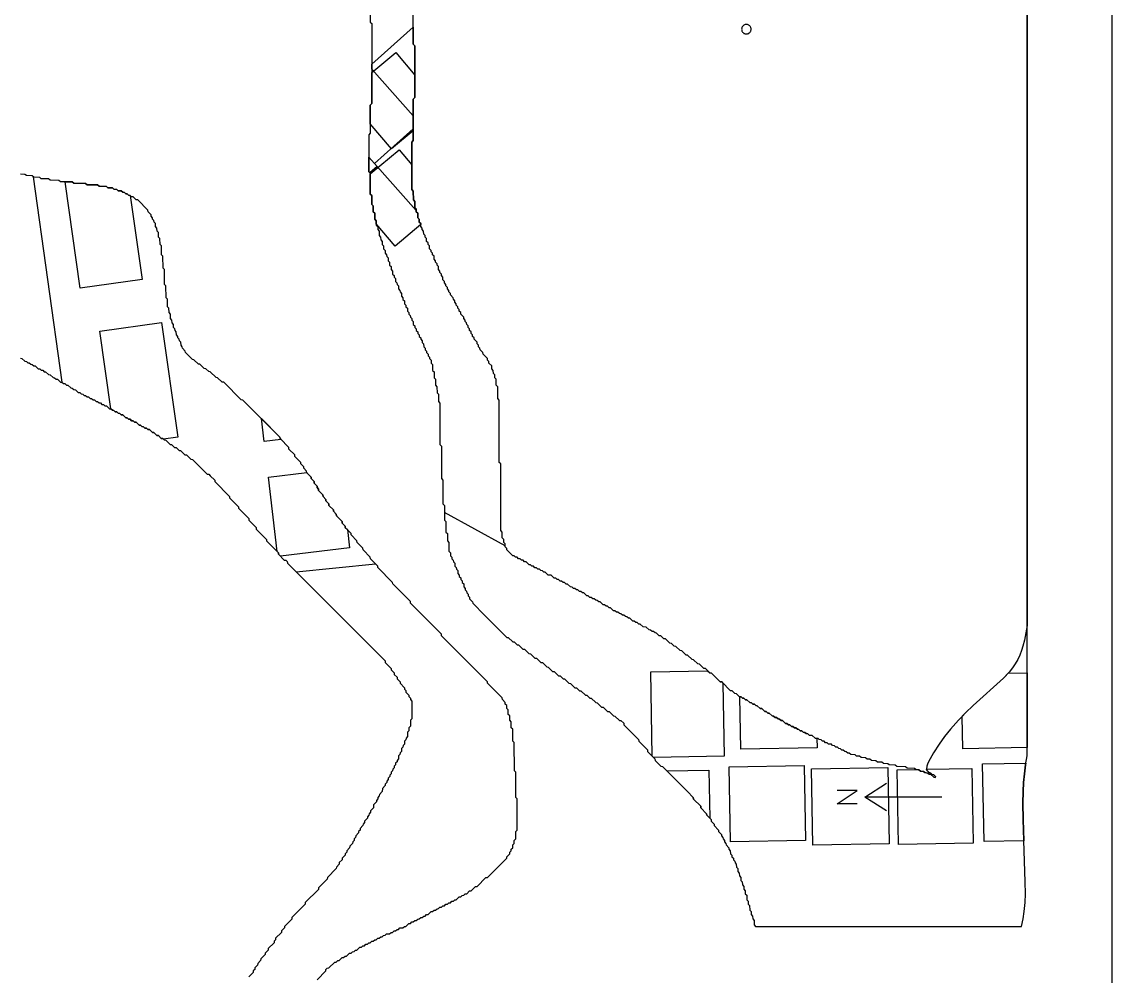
# Model space of a CAD drawing. Header units: millimetres. Extents: x 0 to 1219, y 0 to 1240.
# Drawn here: x 851.5 to 1219.2, y 425.7 to 747.6 of the extents above; entities that cross this region are included whole.
import ezdxf

# ---------------------------------------------------------------- set-up
doc = ezdxf.new("R2010")
doc.units = ezdxf.units.MM
for name, color, linetype in [('CUT_DOWEL_3.2', 2, 'Continuous'), ('CUT_OUTER', 1, 'Continuous'), ('ENGRAVE_BLDG_BOX', 5, 'Continuous'), ('ENGRAVE_BLDG_FOOTPRINT', 8, 'Continuous'), ('ENGRAVE_NEXT', 3, 'Continuous'), ('ENGRAVE_NORTH', 2, 'Continuous'), ('ENGRAVE_SITE_BOUNDARY', 6, 'Continuous'), ('SHEET_EDGE', 7, 'Continuous')]:
    doc.layers.add(name, color=color, linetype=linetype)

msp = doc.modelspace()

# ---------------------------------------------------------------- linework, layer by layer
at = {"layer": 'CUT_DOWEL_3.2'}
msp.add_lwpolyline([(1095.82, 746.68), (1095.61, 746.66), (1095.41, 746.62), (1095.21, 746.56), (1095.02, 746.46), (1094.85, 746.35), (1094.69, 746.21), (1094.55, 746.05), (1094.44, 745.88), (1094.34, 745.69), (1094.28, 745.49), (1094.24, 745.29), (1094.22, 745.08), (1094.24, 744.87), (1094.28, 744.66), (1094.34, 744.47), (1094.44, 744.28), (1094.55, 744.1), (1094.69, 743.95), (1094.85, 743.81), (1095.02, 743.69), (1095.21, 743.6), (1095.41, 743.53), (1095.61, 743.49), (1095.82, 743.48), (1096.03, 743.49), (1096.24, 743.53), (1096.43, 743.6), (1096.62, 743.69), (1096.8, 743.81), (1096.95, 743.95), (1097.09, 744.1), (1097.21, 744.28), (1097.3, 744.47), (1097.37, 744.66), (1097.41, 744.87), (1097.42, 745.08), (1097.41, 745.29), (1097.37, 745.49), (1097.3, 745.69), (1097.21, 745.88), (1097.09, 746.05), (1096.95, 746.21), (1096.8, 746.35), (1096.62, 746.46), (1096.43, 746.56), (1096.24, 746.62), (1096.03, 746.66), (1095.82, 746.68)], close=True, dxfattribs=at)
at = {"layer": 'CUT_OUTER'}
for points in [[(968.95, 751), (968.99, 747.5), (969.46, 747), (969.49, 720.5), (969.48, 720), (969, 719.5), (968.98, 710), (968.5, 709.5), (968.5, 698.5), (968.5, 697), (968.98, 696.5), (969, 689.5), (969.49, 689), (969.5, 686), (969.99, 685.5), (970, 683.5), (970.49, 683), (970.5, 681), (970.99, 680.5), (971, 679), (971.49, 678.5), (971.5, 677.5), (971.99, 677), (972, 675.5), (972.49, 675), (972.5, 674), (972.99, 673.5), (973, 672.5), (973.49, 672), (973.5, 671), (973.99, 670.5), (974, 669.5), (974.49, 669), (974.52, 668.47), (974.99, 668), (975, 667), (975.49, 666.5), (975.5, 665.5), (975.99, 665), (976, 664), (976.49, 663.5), (976.5, 662.5), (976.99, 662), (977.02, 661.47), (977.49, 661), (977.5, 660), (977.99, 659.5), (978.02, 658.97), (978.49, 658.5), (978.5, 657.5), (978.99, 657), (979.02, 656.47), (979.49, 656), (979.5, 655), (979.99, 654.5), (980.02, 653.97), (980.49, 653.5), (980.5, 652.5), (980.99, 652), (981.02, 651.47), (981.49, 651), (981.5, 650), (981.99, 649.5), (982, 649), (982.49, 648.5), (982.5, 648), (982.99, 647.5), (983.02, 646.97), (983.49, 646.5), (983.5, 645.5), (983.99, 645), (984, 644.5), (984.49, 644), (984.5, 643.5), (984.99, 643), (985, 642.5), (985.49, 642), (985.5, 641.5), (985.99, 641), (986, 640.5), (986.49, 640), (986.52, 639.47), (986.98, 639), (987, 638), (987.49, 637.5), (987.5, 637), (987.99, 636.5), (988, 636), (988.48, 635.5), (988.52, 634.97), (988.98, 634.5), (989, 634), (989.48, 633.5), (989.5, 632.5), (989.98, 632), (990, 630), (990.48, 629.5), (990.5, 627.5), (990.98, 627), (991, 625), (991.48, 624.5), (991.5, 622.5), (991.98, 622), (992, 619.5), (992.48, 619), (992.5, 605), (992.99, 604.5), (993, 593.5), (993.49, 593), (993.5, 585), (993.99, 584.5), (994, 579.5), (994.49, 579), (994.51, 575.5), (994.99, 575), (995.01, 572.5), (995.49, 572), (995.51, 569), (996, 568.5), (996.01, 567.5), (996.5, 567), (996.5, 566.5), (996.99, 566), (997.02, 565.47), (997.49, 565), (997.5, 564), (997.99, 563.5), (998.02, 562.97), (998.49, 562.5), (998.5, 561.5), (998.99, 561), (999, 560.5), (999.49, 560), (999.5, 559.5), (999.99, 559), (1000.02, 558.47), (1000.49, 558), (1000.5, 557), (1000.99, 556.5), (1001, 556), (1001.49, 555.5), (1001.5, 555), (1001.99, 554.5), (1002, 554), (1002.49, 553.5), (1002.5, 553), (1003.49, 552), (1003.52, 551.48), (1007.52, 547.47), (1015.02, 539.98), (1015.52, 539.96), (1017.02, 538.48), (1017.52, 538.46), (1018.52, 537.48), (1019.02, 537.46), (1020.48, 536), (1021.02, 535.96), (1022.48, 534.5), (1023.02, 534.46), (1024.48, 533), (1025.02, 532.96), (1026.48, 531.5), (1027.02, 531.45), (1028.48, 530), (1029.02, 529.95), (1030.48, 528.5), (1031.02, 528.45), (1032.52, 526.97), (1033.02, 526.95), (1034.02, 525.97), (1034.52, 525.95), (1035.98, 524.5), (1036.52, 524.45), (1038.02, 522.97), (1038.52, 522.95), (1039.52, 521.97), (1040.02, 521.95), (1041.52, 520.47), (1042.02, 520.45), (1043.02, 519.47), (1043.52, 519.45), (1045.02, 517.97), (1045.52, 517.95), (1047.02, 516.47), (1047.52, 516.44), (1049.02, 514.97), (1049.52, 514.94), (1051.02, 513.47), (1051.52, 513.44), (1053.02, 511.96), (1053.52, 511.93), (1054.45, 511), (1054.52, 510.45), (1059.45, 505.5), (1059.52, 504.96), (1062.45, 502), (1062.48, 501.5), (1064.96, 499), (1065.02, 498.46), (1066.97, 496.5), (1067.52, 496.43), (1075.95, 488), (1077.93, 486), (1078.02, 485.44), (1080.43, 483), (1080.47, 482.5), (1082.43, 480.5), (1082.46, 480), (1083.92, 478.5), (1083.96, 478), (1084.93, 477), (1084.96, 476.5), (1086.42, 475), (1086.46, 474.5), (1087.41, 473.5), (1087.46, 473), (1087.92, 472.5), (1087.96, 472), (1088.43, 471.5), (1088.46, 471), (1088.93, 470.5), (1088.96, 470), (1089.91, 469), (1089.95, 468.5), (1090.41, 468), (1090.47, 467), (1090.93, 466.5), (1090.96, 466), (1091.43, 465.5), (1091.46, 465), (1091.92, 464.5), (1092.02, 463.9), (1092.42, 463.5), (1092.47, 462.5), (1092.92, 462), (1092.97, 461), (1093.42, 460.5), (1093.47, 459.5), (1093.93, 459), (1093.97, 458), (1094.43, 457.5), (1094.47, 456.5), (1094.93, 456), (1094.97, 455), (1095.43, 454.5), (1095.47, 453.5), (1095.93, 453), (1095.97, 451.5), (1096.43, 451), (1096.47, 450), (1096.93, 449.5), (1096.98, 448), (1097.44, 447.5), (1097.47, 446.5), (1097.93, 446), (1097.97, 445), (1098.43, 444.5), (1098.47, 443), (1098.93, 442.5), (1188.64, 442.5), (1189.19, 445), (1189.56, 447.5), (1189.82, 450.5), (1189.91, 453.5), (1189.86, 457.5), (1189.46, 468), (1189.17, 478.5), (1189.1, 484), (1189.17, 488), (1189.32, 491), (1189.58, 494), (1189.97, 497), (1190.52, 500.05), (1190.52, 500.5), (1190.52, 500.5), (1190.52, 938.08)], [(951.04, 424.5), (954.03, 427.5), (954.05, 428), (954.5, 428.45), (955, 428.48), (957, 430.46), (957.5, 430.48), (958, 430.97), (958.5, 430.98), (959.5, 431.97), (960, 431.98), (960.5, 432.47), (961, 432.48), (962, 433.47), (962.5, 433.48), (963, 433.97), (963.5, 433.98), (964, 434.47), (964.5, 434.48), (965.5, 435.47), (966, 435.48), (966.5, 435.97), (967, 435.98), (967.5, 436.47), (968, 436.48), (968.5, 436.97), (969, 436.98), (969.5, 437.48), (970, 437.49), (970.5, 437.98), (971, 437.99), (971.5, 438.48), (972, 438.49), (972.5, 438.98), (973, 438.99), (973.5, 439.48), (974, 439.49), (974.5, 439.97), (975.5, 439.99), (976, 440.48), (976.5, 440.49), (977, 440.98), (977.5, 440.99), (978, 441.48), (978.53, 441.5), (979, 441.98), (980, 441.99), (980.5, 442.48), (981, 442.49), (982, 443.47), (982.5, 443.49), (983, 443.98), (983.5, 443.99), (984, 444.48), (984.5, 444.49), (985, 444.98), (985.5, 444.99), (986, 445.48), (986.5, 445.49), (987, 445.98), (987.5, 445.99), (988, 446.48), (988.5, 446.49), (989.5, 447.47), (990, 447.48), (990.5, 447.97), (991, 447.98), (991.5, 448.47), (992, 448.48), (992.5, 448.97), (993, 448.98), (993.5, 449.47), (994, 449.48), (994.5, 449.97), (995, 449.98), (995.5, 450.47), (996, 450.48), (996.5, 450.97), (997, 450.98), (997.5, 451.47), (998, 451.48), (999, 452.46), (999.5, 452.48), (1000, 452.97), (1000.5, 452.98), (1001, 453.47), (1001.5, 453.48), (1002.5, 454.46), (1003.03, 454.5), (1004.5, 455.96), (1005.03, 456), (1008, 458.95), (1008.54, 459), (1015, 465.46), (1015.05, 466), (1016.03, 467), (1016.05, 467.5), (1016.5, 467.95), (1016.55, 468.5), (1017.03, 469), (1017.06, 470), (1017.53, 470.5), (1017.56, 471.5), (1018.03, 472), (1018.07, 474.5), (1018.53, 475), (1018.54, 485.5), (1018.09, 486), (1018.04, 494.5), (1017.58, 495), (1017.53, 504.5), (1017.06, 505), (1017.02, 509), (1016.55, 509.5), (1016.52, 511.5), (1016.05, 512), (1016.02, 513.5), (1015.54, 514), (1015.52, 515.5), (1015.04, 516), (1015.02, 517), (1014.53, 517.5), (1014.5, 518.03), (1013.53, 519), (1013.5, 519.53), (1008.54, 524.5), (1008.5, 525.03), (993.04, 540.5), (993, 541.03), (982.54, 551.5), (982.5, 552.03), (976.54, 558), (976.5, 558.53), (971.54, 563.5), (971.5, 564.03), (969.04, 566.5), (969, 567.03), (966.54, 569.5), (966.5, 570.03), (964.54, 572), (964.5, 572.53), (962.55, 574.5), (962.5, 575.04), (960.55, 577), (960.53, 577.5), (959.54, 578.5), (959.53, 579), (957.55, 581), (957.53, 581.5), (956.55, 582.5), (956.53, 583), (955.05, 584.5), (955.03, 585), (954.05, 586), (954.03, 586.5), (953.05, 587.5), (953.03, 588), (951.55, 589.5), (951.53, 590), (951.04, 590.5), (951.03, 591), (950.05, 592), (950.03, 592.5), (949.05, 593.5), (949, 594.04), (947.55, 595.5), (947.53, 596), (946.55, 597), (946.53, 597.5), (945.55, 598.5), (945.53, 599), (943.55, 601), (943.5, 601.54), (941.55, 603.5), (941.5, 604.04), (938.55, 607), (938.5, 607.54), (926.05, 620), (925.5, 620.08), (919.56, 626), (919, 626.09), (917.5, 627.55), (917, 627.6), (915, 629.56), (914.5, 629.6), (913.5, 630.57), (913, 630.61), (911.5, 632.07), (911, 632.13), (909.5, 633.58), (909, 633.65), (906.67, 636), (906.59, 636.5), (905.67, 637.5), (905.6, 638), (905.16, 638.5), (905.08, 639.5), (904.63, 640), (904.58, 640.5), (904.13, 641), (904.08, 641.5), (903.64, 642), (903.57, 643), (903.13, 643.5), (903.08, 644), (903, 644.14), (902.64, 644.5), (902.57, 645.5), (902.14, 646), (902.07, 647), (901.64, 647.5), (901.57, 649), (901.13, 649.5), (901.07, 651), (900.63, 651.5), (900.56, 654), (900.13, 654.5), (900.05, 658.5), (899.61, 659), (899.58, 659.5), (899.55, 664), (899.1, 664.5), (899.04, 668.5), (898.59, 669), (898.54, 672), (898.08, 672.5), (898.04, 674.5), (897.58, 675), (897.54, 676.5), (897.07, 677), (897.04, 678), (896.57, 678.5), (896.53, 679.5), (896.06, 680), (896, 680.56), (895.56, 681), (895.54, 681.5), (895.06, 682), (895.04, 682.5), (894.06, 683.5), (894, 684.05), (890.55, 687.5), (890, 687.57), (889, 688.54), (888.5, 688.56), (888, 689.04), (887.5, 689.07), (887, 689.54), (886.5, 689.57), (886.07, 690), (885.5, 690.07), (885, 690.54), (884, 690.57), (883.5, 691.04), (882.5, 691.08), (882, 691.54), (880.5, 691.58), (880, 692.04), (877.5, 692.09), (877, 692.55), (873.5, 692.61), (873, 693.05), (869, 693.12), (868.5, 693.56), (864.5, 693.64), (864, 694.07), (861, 694.15), (860.5, 694.57), (858, 694.66), (857.5, 695.08), (855.5, 695.17), (855, 695.58), (853, 695.69), (852.5, 696.09), (851, 696.2)]]:
    msp.add_lwpolyline(points, dxfattribs=at)
at = {"layer": 'ENGRAVE_BLDG_BOX'}
for points in [[(983.5, 745.76), (983.5, 740), (983.99, 739.5), (983.99, 722), (983.5, 721.5), (983.5, 715.83), (969.48, 731.58), (969.47, 733.27), (983.5, 745.76)], [(976.14, 704.69), (968.99, 713.22), (969, 719.5), (969.48, 720), (969.49, 720.5), (969.48, 730.43), (977.57, 737.22), (983.99, 729.56), (983.99, 722), (983.5, 721.5), (983.49, 710.86), (976.14, 704.69)], [(970.37, 699.76), (983.49, 711.45), (983.49, 707.5), (983, 707), (983.01, 691), (983.49, 690.5), (983.51, 687.5), (983.99, 687), (984.01, 685), (984.5, 684.5), (984.5, 683.9), (970.37, 699.76)], [(977.33, 671.92), (971, 679.46), (970.99, 680.5), (970.5, 681), (970.49, 683), (970, 683.5), (969.99, 685.5), (969.5, 686), (969.49, 689), (969, 689.5), (968.98, 696.25), (978.76, 704.44), (983.01, 699.38), (983.01, 691), (983.49, 690.5), (983.51, 687.5), (983.99, 687), (984.01, 685), (984.5, 684.5), (984.5, 683.5), (984.99, 683), (985.01, 681.5), (985.49, 681), (985.5, 680), (985.99, 679.5), (986, 679.19), (977.33, 671.92)], [(971.27, 698.76), (968.87, 696.62), (968.5, 697), (968.5, 698.5), (968.5, 701.87), (971.27, 698.76)], [(892.01, 660.7), (871.18, 657.74), (866.09, 693.61), (868.5, 693.56), (869, 693.12), (873, 693.05), (873.5, 692.61), (877, 692.55), (877.5, 692.09), (880, 692.04), (880.5, 691.58), (882, 691.54), (882.5, 691.08), (883.5, 691.04), (884, 690.57), (885, 690.54), (885.5, 690.07), (886.07, 690), (886.5, 689.57), (887, 689.54), (887.5, 689.07), (887.99, 689.04), (892.01, 660.7)], [(877.78, 643.23), (898.61, 646.18), (904.09, 607.49), (899.23, 606.8), (899, 607.03), (898.5, 607.05), (897.54, 608), (897, 608.05), (896, 609.03), (895.5, 609.05), (894.5, 610.03), (894, 610.04), (893.5, 610.53), (893, 610.55), (892.5, 611.03), (892, 611.05), (891.5, 611.53), (891, 611.55), (890, 612.53), (889.5, 612.55), (889, 613.03), (888.5, 613.05), (888, 613.53), (887.5, 613.55), (887, 614.04), (886.5, 614.06), (885.5, 615.03), (885, 615.05), (884.5, 615.53), (884, 615.56), (883.5, 616.04), (883, 616.06), (882.5, 616.54), (882, 616.56), (881.5, 617.04), (881.49, 617.04), (877.78, 643.23)], [(1190.52, 584.55), (1190.52, 637.28), (1190.52, 637.28), (1190.52, 584.55), (1190.52, 584.55)], [(933.2, 606.05), (932.28, 613.76), (938.5, 607.54), (938.55, 607), (938.84, 606.72), (933.2, 606.05)], [(934.64, 594.02), (947.55, 595.56), (947.55, 595.5), (949, 594.04), (949.05, 593.5), (950.03, 592.5), (950.05, 592), (951.03, 591), (951.04, 590.5), (951.53, 590), (951.55, 589.5), (953.03, 588), (953.05, 587.5), (954.03, 586.5), (954.05, 586), (955.03, 585), (955.05, 584.5), (956.53, 583), (956.55, 582.5), (957.53, 581.5), (957.55, 581), (959.53, 579), (959.54, 578.5), (960.53, 577.5), (960.55, 577), (961.25, 576.3), (961.98, 570.13), (938.7, 567.35), (938.04, 568), (938, 568.53), (937.63, 568.9), (934.64, 594.02)], [(1088.39, 499.87), (1064.54, 499.42), (1064.11, 499.86), (1063.57, 528.34), (1082.77, 528.7), (1083.52, 527.96), (1084.02, 527.94), (1086.97, 525), (1087.52, 524.94), (1087.93, 524.54), (1088.39, 499.87)], [(1168.85, 502.41), (1168.65, 513.32), (1169.78, 514.5), (1172.34, 517), (1182.52, 526.26), (1184.09, 527.92), (1190.52, 528.04), (1190.52, 502.82), (1168.85, 502.41)], [(1119.68, 502.7), (1094, 502.22), (1093.67, 519.96), (1094.02, 519.95), (1094.52, 519.47), (1095.02, 519.44), (1095.52, 518.96), (1096.02, 518.94), (1097.02, 517.97), (1097.52, 517.94), (1098.02, 517.46), (1098.52, 517.44), (1099.02, 516.96), (1099.52, 516.93), (1100.52, 515.96), (1101.02, 515.94), (1102.02, 514.96), (1102.52, 514.94), (1103.02, 514.46), (1103.52, 514.43), (1104.52, 513.46), (1105.02, 513.44), (1105.52, 512.96), (1106.02, 512.94), (1106.52, 512.46), (1107.02, 512.43), (1107.52, 511.96), (1108.02, 511.93), (1109.02, 510.96), (1109.52, 510.94), (1110.02, 510.46), (1110.52, 510.43), (1111.02, 509.96), (1111.52, 509.93), (1112.02, 509.46), (1112.52, 509.43), (1113.02, 508.96), (1113.52, 508.93), (1114.02, 508.46), (1114.52, 508.43), (1115.02, 507.96), (1115.52, 507.93), (1115.94, 507.5), (1116.52, 507.43), (1117.02, 506.96), (1118.02, 506.91), (1119.02, 505.96), (1119.62, 505.93), (1119.68, 502.7)], [(1115.77, 471.47), (1090.45, 470.99), (1089.98, 496.31), (1115.29, 496.78), (1115.77, 471.47)], [(1175.97, 471.15), (1175.48, 497.27), (1190.07, 497.55), (1189.97, 497), (1189.58, 494), (1189.32, 491), (1189.17, 488), (1189.1, 484), (1189.17, 478.5), (1189.37, 471.4), (1175.97, 471.15)], [(1083.16, 495.2), (1083.46, 478.97), (1082.46, 480), (1082.43, 480.5), (1080.47, 482.5), (1080.43, 483), (1078.02, 485.44), (1077.93, 486), (1075.95, 488), (1069.02, 494.94), (1083.16, 495.2)], [(1117.78, 495.64), (1143.53, 496.12), (1144.01, 470.37), (1118.26, 469.89), (1117.78, 495.64)], [(1171.85, 495.78), (1172.32, 470.57), (1147.11, 470.1), (1146.64, 495.31), (1152.94, 495.43), (1153.02, 495.37), (1154.02, 495.25), (1154.52, 494.86), (1155.52, 494.73), (1156.02, 494.35), (1157.02, 494.19), (1157.52, 493.81), (1158.02, 493.68), (1159.02, 492.82), (1159.52, 492.68), (1159.65, 493), (1159.14, 493.5), (1159.02, 493.61), (1158.52, 493.71), (1158.02, 494.18), (1157.52, 494.35), (1157.02, 494.86), (1156.77, 495), (1156.57, 495.5), (1171.85, 495.78)]]:
    msp.add_lwpolyline(points, close=True, dxfattribs=at)
at = {"layer": 'ENGRAVE_BLDG_FOOTPRINT'}
for points in [[(969.48, 731.58), (969.47, 733.27), (983.5, 745.76), (983.5, 740), (983.99, 739.5), (983.99, 722), (983.5, 721.5), (983.5, 715.83), (969.48, 731.58)], [(968.99, 713.22), (969, 719.5), (969.48, 720), (969.49, 720.5), (969.48, 730.43), (977.57, 737.22), (983.99, 729.56), (983.99, 722), (983.5, 721.5), (983.49, 710.86), (976.14, 704.69), (968.99, 713.22)], [(970.37, 699.76), (983.49, 711.45), (983.49, 707.5), (983, 707), (983.01, 691), (983.49, 690.5), (983.51, 687.5), (983.99, 687), (984.01, 685), (984.5, 684.5), (984.5, 683.9), (970.37, 699.76)], [(971, 679.46), (970.99, 680.5), (970.5, 681), (970.49, 683), (970, 683.5), (969.99, 685.5), (969.5, 686), (969.49, 689), (969, 689.5), (968.98, 696.25), (978.76, 704.44), (983.01, 699.38), (983.01, 691), (983.49, 690.5), (983.51, 687.5), (983.99, 687), (984.01, 685), (984.5, 684.5), (984.5, 683.5), (984.99, 683), (985.01, 681.5), (985.49, 681), (985.5, 680), (985.99, 679.5), (986, 679.19), (977.33, 671.92), (971, 679.46)], [(971.27, 698.76), (968.87, 696.62), (968.5, 697), (968.5, 698.5), (968.5, 701.87), (971.27, 698.76)], [(892.01, 660.7), (871.18, 657.74), (866.09, 693.61), (868.5, 693.56), (869, 693.12), (873, 693.05), (873.5, 692.61), (877, 692.55), (877.5, 692.09), (880, 692.04), (880.5, 691.58), (882, 691.54), (882.5, 691.08), (883.5, 691.04), (884, 690.57), (885, 690.54), (885.5, 690.07), (886.07, 690), (886.5, 689.57), (887, 689.54), (887.5, 689.07), (887.99, 689.04), (892.01, 660.7)], [(877.78, 643.23), (898.61, 646.18), (904.09, 607.49), (899.23, 606.8), (899, 607.03), (898.5, 607.05), (897.54, 608), (897, 608.05), (896, 609.03), (895.5, 609.05), (894.5, 610.03), (894, 610.04), (893.5, 610.53), (893, 610.55), (892.5, 611.03), (892, 611.05), (891.5, 611.53), (891, 611.55), (890, 612.53), (889.5, 612.55), (889, 613.03), (888.5, 613.05), (888, 613.53), (887.5, 613.55), (887, 614.04), (886.5, 614.06), (885.5, 615.03), (885, 615.05), (884.5, 615.53), (884, 615.56), (883.5, 616.04), (883, 616.06), (882.5, 616.54), (882, 616.56), (881.5, 617.04), (881.49, 617.04), (877.78, 643.23)], [(1190.52, 637.28), (1190.52, 584.55), (1190.52, 584.55), (1190.52, 637.28), (1190.52, 637.28)], [(933.2, 606.05), (932.28, 613.76), (938.5, 607.54), (938.55, 607), (938.84, 606.72), (933.2, 606.05)], [(934.64, 594.02), (947.55, 595.56), (947.55, 595.5), (949, 594.04), (949.05, 593.5), (950.03, 592.5), (950.05, 592), (951.03, 591), (951.04, 590.5), (951.53, 590), (951.55, 589.5), (953.03, 588), (953.05, 587.5), (954.03, 586.5), (954.05, 586), (955.03, 585), (955.05, 584.5), (956.53, 583), (956.55, 582.5), (957.53, 581.5), (957.55, 581), (959.53, 579), (959.54, 578.5), (960.53, 577.5), (960.55, 577), (961.25, 576.3), (961.98, 570.13), (938.7, 567.35), (938.04, 568), (938, 568.53), (937.63, 568.9), (934.64, 594.02)], [(1063.57, 528.34), (1082.77, 528.7), (1083.52, 527.96), (1084.02, 527.94), (1086.97, 525), (1087.52, 524.94), (1087.93, 524.54), (1088.39, 499.87), (1064.54, 499.42), (1064.11, 499.86), (1063.57, 528.34)], [(1168.65, 513.32), (1169.78, 514.5), (1172.34, 517), (1182.52, 526.26), (1184.09, 527.92), (1190.52, 528.04), (1190.52, 502.82), (1168.85, 502.41), (1168.65, 513.32)], [(1093.67, 519.96), (1094.02, 519.95), (1094.52, 519.47), (1095.02, 519.44), (1095.52, 518.96), (1096.02, 518.94), (1097.02, 517.97), (1097.52, 517.94), (1098.02, 517.46), (1098.52, 517.44), (1099.02, 516.96), (1099.52, 516.93), (1100.52, 515.96), (1101.02, 515.94), (1102.02, 514.96), (1102.52, 514.94), (1103.02, 514.46), (1103.52, 514.43), (1104.52, 513.46), (1105.02, 513.44), (1105.52, 512.96), (1106.02, 512.94), (1106.52, 512.46), (1107.02, 512.43), (1107.52, 511.96), (1108.02, 511.93), (1109.02, 510.96), (1109.52, 510.94), (1110.02, 510.46), (1110.52, 510.43), (1111.02, 509.96), (1111.52, 509.93), (1112.02, 509.46), (1112.52, 509.43), (1113.02, 508.96), (1113.52, 508.93), (1114.02, 508.46), (1114.52, 508.43), (1115.02, 507.96), (1115.52, 507.93), (1115.94, 507.5), (1116.52, 507.43), (1117.02, 506.96), (1118.02, 506.91), (1119.02, 505.96), (1119.62, 505.93), (1119.68, 502.7), (1094, 502.22), (1093.67, 519.96)], [(1089.98, 496.31), (1115.29, 496.78), (1115.77, 471.47), (1090.45, 470.99), (1089.98, 496.31)], [(1175.48, 497.27), (1190.07, 497.55), (1189.97, 497), (1189.58, 494), (1189.32, 491), (1189.17, 488), (1189.1, 484), (1189.17, 478.5), (1189.37, 471.4), (1175.97, 471.15), (1175.48, 497.27)], [(1083.16, 495.2), (1083.46, 478.97), (1082.46, 480), (1082.43, 480.5), (1080.47, 482.5), (1080.43, 483), (1078.02, 485.44), (1077.93, 486), (1075.95, 488), (1069.02, 494.94), (1083.16, 495.2)], [(1117.78, 495.64), (1143.53, 496.12), (1144.01, 470.37), (1118.26, 469.89), (1117.78, 495.64)], [(1146.64, 495.31), (1152.94, 495.43), (1153.02, 495.37), (1154.02, 495.25), (1154.52, 494.86), (1155.52, 494.73), (1156.02, 494.35), (1157.02, 494.19), (1157.52, 493.81), (1158.02, 493.68), (1159.02, 492.82), (1159.52, 492.68), (1159.65, 493), (1159.14, 493.5), (1159.02, 493.61), (1158.52, 493.71), (1158.02, 494.18), (1157.52, 494.35), (1157.02, 494.86), (1156.77, 495), (1156.57, 495.5), (1171.85, 495.78), (1172.32, 470.57), (1147.11, 470.1), (1146.64, 495.31)]]:
    msp.add_lwpolyline(points, close=True, dxfattribs=at)
at = {"layer": 'ENGRAVE_NEXT'}
for points in [[(1190.52, 916.02), (1190.52, 544), (1189.59, 539), (1189.11, 537), (1189.11, 537), (1188.66, 535.5), (1188.1, 534), (1187.39, 532.5), (1186.52, 531.01), (1185.82, 530), (1184.52, 528.37), (1182.52, 526.26), (1172.34, 517), (1169.78, 514.5), (1167.38, 512), (1164.72, 509), (1162.69, 506.5), (1160.85, 504), (1158.9, 501), (1157.79, 499), (1157.08, 497.5), (1156.7, 496.5), (1156.57, 495.5), (1156.77, 495), (1157.02, 494.86), (1157.52, 494.35), (1158.02, 494.18), (1158.52, 493.71), (1159.02, 493.61), (1159.14, 493.5), (1159.65, 493), (1159.52, 492.68), (1159.02, 492.82), (1158.02, 493.68), (1157.52, 493.81), (1157.02, 494.19), (1156.02, 494.35), (1155.52, 494.73), (1154.52, 494.86), (1154.02, 495.25), (1153.02, 495.37), (1152.52, 495.75), (1150.02, 495.9), (1149.52, 496.3), (1146.52, 496.42), (1146.02, 496.84), (1144.02, 496.93), (1143.52, 497.36), (1142.02, 497.43), (1141.52, 497.86), (1140.02, 497.93), (1139.52, 498.37), (1138.02, 498.44), (1137.52, 498.88), (1136.52, 498.94), (1136.02, 499.38), (1134.52, 499.45), (1134.02, 499.9), (1133.02, 499.95), (1132.52, 500.4), (1131.02, 500.45), (1130.52, 500.92), (1130.02, 500.95), (1129.52, 501.41), (1129.02, 501.45), (1128.52, 501.91), (1128.02, 501.95), (1127.52, 502.41), (1127.02, 502.45), (1126.52, 502.91), (1126.02, 502.94), (1125.52, 503.41), (1124.92, 503.5), (1124.52, 503.91), (1123.52, 503.95), (1123.02, 504.42), (1122.52, 504.45), (1122.02, 504.92), (1121.52, 504.95), (1121.02, 505.42), (1120.43, 505.5), (1120.02, 505.91), (1119.02, 505.96), (1118.02, 506.91), (1117.02, 506.96), (1116.52, 507.43), (1115.94, 507.5), (1115.52, 507.93), (1115.02, 507.96), (1114.52, 508.43), (1114.02, 508.46), (1113.52, 508.93), (1113.02, 508.96), (1112.52, 509.43), (1112.02, 509.46), (1111.52, 509.93), (1111.02, 509.96), (1110.52, 510.43), (1110.02, 510.46), (1109.52, 510.94), (1109.02, 510.96), (1108.02, 511.93), (1107.52, 511.96), (1107.02, 512.43), (1106.52, 512.46), (1106.02, 512.94), (1105.52, 512.96), (1105.02, 513.44), (1104.52, 513.46), (1103.52, 514.43), (1103.02, 514.46), (1102.52, 514.94), (1102.02, 514.96), (1101.02, 515.94), (1100.52, 515.96), (1099.52, 516.93), (1099.02, 516.96), (1098.52, 517.44), (1098.02, 517.46), (1097.52, 517.94), (1097.02, 517.97), (1096.02, 518.94), (1095.52, 518.96), (1095.02, 519.44), (1094.52, 519.47), (1094.02, 519.95), (1093.52, 519.97), (1092.52, 520.94), (1091.97, 521), (1091.02, 521.95), (1090.52, 521.97), (1087.52, 524.94), (1086.97, 525), (1084.02, 527.94), (1083.52, 527.96), (1082.02, 529.44), (1081.52, 529.47), (1080.02, 530.94), (1079.47, 531), (1078.02, 532.44), (1077.52, 532.47), (1076.02, 533.94), (1075.52, 533.97), (1074.02, 535.44), (1073.47, 535.5), (1072.02, 536.94), (1071.52, 536.97), (1070.52, 537.94), (1070.02, 537.97), (1068.52, 539.44), (1068.02, 539.47), (1067.02, 540.44), (1066.47, 540.5), (1065.52, 541.44), (1065.02, 541.46), (1064.52, 541.95), (1064.02, 541.97), (1063.52, 542.45), (1063.02, 542.47), (1062.02, 543.44), (1061.02, 543.47), (1060.02, 544.45), (1059.52, 544.47), (1059.02, 544.95), (1058.52, 544.97), (1058.02, 545.45), (1057.52, 545.47), (1056.52, 546.45), (1056.02, 546.47), (1055.52, 546.95), (1055.02, 546.97), (1054.52, 547.45), (1054.02, 547.47), (1053.52, 547.95), (1053.02, 547.97), (1052.52, 548.45), (1052.02, 548.47), (1051.52, 548.96), (1051.02, 548.97), (1050.02, 549.95), (1049.52, 549.97), (1049.02, 550.45), (1048.52, 550.47), (1048.02, 550.96), (1047.52, 550.97), (1046.52, 551.95), (1046.02, 551.97), (1045.52, 552.45), (1045.02, 552.47), (1044.52, 552.96), (1044.02, 552.97), (1043.52, 553.46), (1043.02, 553.47), (1042.52, 553.96), (1042.02, 553.97), (1041.02, 554.95), (1040.52, 554.97), (1040.02, 555.46), (1039.52, 555.47), (1039.02, 555.96), (1038.52, 555.97), (1038.02, 556.46), (1037.52, 556.47), (1037.02, 556.96), (1036.52, 556.98), (1035.52, 557.95), (1035.02, 557.97), (1034.52, 558.46), (1034.02, 558.47), (1033.52, 558.96), (1033.02, 558.98), (1032.52, 559.46), (1032.02, 559.48), (1031.52, 559.96), (1031.02, 559.98), (1030.02, 560.95), (1029.02, 560.98), (1028.02, 561.96), (1027.52, 561.98), (1027.02, 562.46), (1026.52, 562.48), (1026.02, 562.96), (1025.52, 562.98), (1025.02, 563.47), (1024.52, 563.48), (1024.02, 563.97), (1023.52, 563.98), (1023.02, 564.47), (1022.52, 564.48), (1021.52, 565.47), (1021.02, 565.48), (1020.52, 565.97), (1020.02, 565.98), (1019.52, 566.47), (1019.02, 566.48), (1018.52, 566.97), (1018.02, 566.98), (1017.52, 567.48), (1017.02, 567.49), (1015.02, 569.48), (1015, 570), (1014.51, 570.5), (1014.49, 571.5), (1014, 572), (1013.99, 573), (1013.5, 573.5), (1013.49, 575.5), (1013, 576), (1012.99, 598), (1012.98, 598.5), (1012.5, 599), (1012.48, 620), (1012, 620.5), (1011.97, 624.5), (1011.5, 625), (1011.47, 627), (1010.99, 627.5), (1010.97, 628.5), (1010.49, 629), (1010.47, 630), (1009.99, 630.5), (1009.97, 631.5), (1008.99, 632.5), (1008.98, 633), (1008.49, 633.5), (1008.48, 634), (1007.02, 635.47), (1006.98, 636), (1006, 637), (1005.99, 637.5), (1005.5, 638), (1005.49, 638.5), (1005, 639), (1004.99, 639.5), (1004, 640.5), (1003.99, 641), (1003.5, 641.5), (1003.49, 642), (1003, 642.5), (1002.99, 643), (1002.5, 643.5), (1002.49, 644), (1002, 644.5), (1001.99, 645), (1001.5, 645.5), (1001.49, 646), (1001, 646.5), (1000.99, 647), (1000.5, 647.5), (1000.49, 648), (999.5, 649), (999.49, 649.5), (999, 650), (998.99, 650.5), (998.5, 651), (998.49, 651.5), (998, 652), (997.99, 652.5), (997.5, 653), (997.49, 653.5), (997, 654), (996.99, 654.5), (996, 655.5), (995.99, 656), (995.5, 656.5), (995.49, 657), (995, 657.5), (994.99, 658), (994.5, 658.5), (994.49, 659), (994, 659.5), (993.99, 660), (993.5, 660.5), (993.49, 661.5), (993.02, 661.97), (992.99, 662.5), (992.5, 663), (992.49, 663.5), (992, 664), (991.99, 665), (991.52, 665.47), (991.49, 666), (991, 666.5), (990.99, 667), (990.5, 667.5), (990.49, 668.5), (990.02, 668.97), (989.99, 669.5), (989.5, 670), (989.49, 670.5), (989, 671), (988.99, 672), (988.52, 672.48), (988.49, 673), (988, 673.5), (987.99, 674.5), (987.52, 674.98), (987.49, 675.5), (987, 676), (986.99, 677), (986.52, 677.48), (986.5, 678), (986.01, 678.5), (985.99, 679.5), (985.5, 680), (985.49, 681), (985.01, 681.5), (984.99, 683), (984.5, 683.5), (984.5, 684.5), (984.01, 685), (983.99, 687), (983.51, 687.5), (983.49, 690.5), (983.01, 691), (983, 707), (983.49, 707.5), (983.5, 721.5), (983.99, 722), (983.99, 739.5), (983.5, 740), (983.49, 755)], [(851, 634.09), (851.5, 634.06), (852.5, 633.1), (853, 633.06), (853.5, 632.59), (854, 632.56), (854.5, 632.09), (855, 632.05), (855.5, 631.58), (856, 631.55), (857, 630.59), (857.5, 630.55), (858, 630.08), (858.5, 630.05), (859, 629.58), (859.5, 629.55), (860.5, 628.58), (861.07, 628.5), (862, 627.59), (862.5, 627.55), (863, 627.08), (863.5, 627.05), (864.5, 626.09), (865, 626.05), (865.5, 625.58), (866, 625.55), (866.5, 625.07), (867, 625.04), (868, 624.08), (868.5, 624.05), (869, 623.57), (869.56, 623.5), (870.5, 622.58), (871, 622.55), (871.5, 622.07), (872, 622.05), (872.5, 621.57), (873, 621.54), (873.5, 621.07), (874, 621.04), (874.5, 620.57), (875, 620.54), (875.5, 620.07), (876, 620.04), (876.5, 619.56), (877, 619.54), (877.5, 619.06), (878, 619.04), (878.5, 618.56), (879, 618.54), (879.5, 618.06), (880, 618.04), (881, 617.06), (881.5, 617.04), (882, 616.56), (882.5, 616.54), (883, 616.06), (883.5, 616.04), (884, 615.56), (884.5, 615.53), (885, 615.05), (885.5, 615.03), (886.5, 614.06), (887, 614.04), (887.5, 613.55), (888, 613.53), (888.5, 613.05), (889, 613.03), (889.5, 612.55), (890, 612.53), (891, 611.55), (891.5, 611.53), (892, 611.05), (892.5, 611.03), (893, 610.55), (893.5, 610.53), (894, 610.04), (894.5, 610.03), (895.5, 609.05), (896, 609.03), (897, 608.05), (897.54, 608), (898.5, 607.05), (899, 607.03), (899.5, 606.54), (900, 606.53), (901.5, 605.05), (902, 605.03), (903, 604.05), (903.5, 604.03), (904.5, 603.04), (905, 603.03), (906.5, 601.54), (907.03, 601.5), (908.5, 600.04), (909.03, 600), (914, 595.04), (914.5, 595.02), (915.03, 594.5), (916.52, 593), (916.54, 592.5), (921.5, 587.53), (921.54, 587), (924.5, 584.03), (924.54, 583.5), (928, 580.03), (928.04, 579.5), (930.5, 577.03), (930.54, 576.5), (934, 573.03), (934.04, 572.5), (938, 568.53), (938.04, 568), (940, 566.04), (940.5, 566.02), (941, 565.53), (941.04, 565), (974, 532.02), (974.03, 531.5), (976.02, 529.5), (976.03, 529), (977.02, 528), (977.03, 527.5), (978.02, 526.5), (978.03, 526), (979.02, 525), (979.03, 524.5), (980.52, 523), (980.53, 522.5), (981.02, 522), (981.03, 521.5), (982.02, 520.5), (982.03, 520), (982.52, 519.5), (982.52, 519), (983.01, 518.5), (983.02, 512.5), (982.54, 512), (982.52, 510), (982.04, 509.5), (982.02, 508.5), (981.54, 508), (981.52, 506.5), (981.04, 506), (981, 505.45), (980.55, 505), (980.52, 504), (980.05, 503.5), (980, 502.95), (979.55, 502.5), (979.53, 501.5), (979.05, 501), (979, 500.45), (978.55, 500), (978.53, 499), (978.05, 498.5), (978.03, 498), (977.55, 497.5), (977.53, 497), (977.05, 496.5), (977.03, 496), (976.55, 495.5), (976.53, 495), (976.05, 494.5), (976.03, 494), (975.55, 493.5), (975.53, 493), (975.05, 492.5), (975.03, 492), (974.55, 491.5), (974.53, 491), (974.05, 490.5), (974.03, 490), (973.07, 489), (973.03, 488), (972.06, 487), (972.04, 486.5), (971.56, 486), (971.54, 485.5), (971.06, 485), (971.03, 484.5), (970.07, 483.5), (970.03, 482.5), (969.06, 481.5), (969.04, 481), (968.56, 480.5), (968.53, 480), (968.05, 479.5), (968.03, 479), (967.06, 478), (967.04, 477.5), (966.55, 477), (966.53, 476.5), (965.56, 475.5), (965.53, 475), (965.05, 474.5), (965.03, 474), (964.06, 473), (964.03, 472.5), (963.55, 472), (963.53, 471.5), (963.05, 471), (963.03, 470.5), (962.05, 469.5), (962, 468.96), (961.05, 468), (961.03, 467.5), (960.55, 467), (960.53, 466.5), (959.55, 465.5), (959.53, 465), (958.55, 464), (958.5, 463.46), (957.54, 462.5), (957.53, 462), (954.55, 459), (954.5, 458.47), (951.54, 455.5), (951.5, 454.97), (947.04, 450.5), (947, 449.97), (942.54, 445.5), (942.5, 444.97), (940.04, 442.5), (940.02, 442), (939.04, 441), (939, 440.47), (937.04, 438.5), (937.02, 438), (936.53, 437.5), (936.52, 437), (934.54, 435), (934.52, 434.5), (933.53, 433.5), (933.5, 432.97), (932.04, 431.5), (932.02, 431), (931.03, 430), (931, 429.47), (930.04, 428.5), (930.02, 428), (929.53, 427.5), (929.52, 427), (928.04, 425.5)]]:
    msp.add_lwpolyline(points, dxfattribs=at)
at = {"layer": 'ENGRAVE_NORTH'}
for points in [[(1143.07, 481.45), (1135.79, 486.13), (1143.07, 490.81)], [(1133.19, 483.88), (1126.43, 483.88), (1133.19, 488.38), (1126.43, 488.38)], [(1161.79, 486.13), (1135.79, 486.13)]]:
    msp.add_lwpolyline(points, dxfattribs=at)
at = {"layer": 'ENGRAVE_SITE_BOUNDARY'}
for points in [[(855.3, 695.34), (864.97, 626.05)], [(1014.5, 570.8), (994, 582.1)], [(943.98, 562.06), (970.73, 564.8)]]:
    msp.add_lwpolyline(points, dxfattribs=at)
at = {"layer": 'SHEET_EDGE'}
msp.add_lwpolyline([(0, 0), (1219.2, 0), (1219.2, 1219.2), (0, 1219.2)], close=True, dxfattribs=at)

doc.saveas('drawing.dxf')
